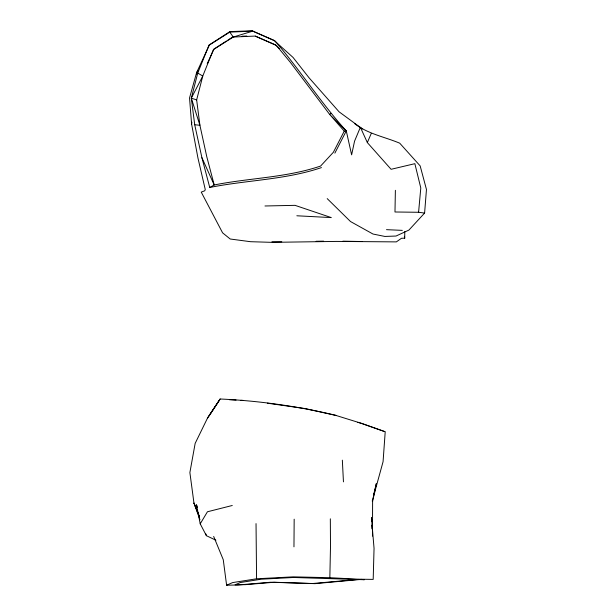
<?xml version="1.0" encoding="UTF-8"?>
<svg xmlns="http://www.w3.org/2000/svg" width="616" height="616" viewBox="0 0 616 616"><rect width="100%" height="100%" fill="white"/><g stroke="black" fill="none" stroke-linecap="round" stroke-linejoin="round"><path stroke-width="0.92" d="M293.963 546.831L294.171 519.188M362.462 128.975L339.085 111.819L309.086 77.832L293.024 57.411L273.981 40.317L251.99 30.8L229.93 31.593L209.502 44.745L196.612 72.611L189.536 97.952L191.599 124.086L197.944 158.004L205.259 189.52L204.758 190.775L201.24 192.115L222.592 232.84L230.207 239.008L250.55 241.703L271.964 242.35L336.436 241.418L396.35 241.888L401.501 238.276L404.72 238.169L404.774 231.593M395.38 190.313L394.979 211.989L418.58 212.281L424.601 213.067L426.465 189.489L420.166 165.904L399.73 143.189C384.607 136.844 368.099 134.011 354.831 123.801M371.61 521.382L371.463 517.633L374.051 548.332L373.188 579.387L357.95 579.194L329.845 577.7L330.499 546.508L330.33 518.811M196.496 74.482L196.612 72.611L198.29 70.332M418.58 212.281L420.797 187.98L414.861 163.679L391.091 169.3L367.336 142.573L360.375 127.266L354.562 141.149L351.62 154.839L346.284 130.923C320.59 102.526 300.007 69.993 275.036 40.979L252.822 31.123L229.768 32.132L208.94 45.299L197.736 73.081L191.314 98.16L194.718 124.755L201.917 157.719L209.74 187.472C246.87 180.041 285.362 179.849 321.467 167.591M191.599 124.086L191.861 122.214M209.74 187.472L214.206 184.969L206.76 156.641L199.9 125.248L196.65 99.915L202.772 76.03L213.444 49.573L233.279 37.037L252.822 31.123M373.666 494.61L376.33 483.591L372.603 501.532L372.495 536.128M372.249 501.093L383.067 461.684L385.216 431.731L362.262 423.592L336.082 415.477L305.213 408.585L267.352 403.187M373.681 494.748L374.713 492.084M367.336 142.573L371.255 133.449M207.245 63.602L213.983 49.049L226.426 41.026M336.467 415.492C298.352 406.306 259.29 400.785 220.128 398.999L207.461 418.179L195.156 443.397L189.882 472.572L193.955 503.002L199.207 516.054L193.955 503.002L199.961 519.735M334.865 153.13L346.284 130.923L344.252 131.116L333.372 152.268L320.613 166.043C286.224 177.716 249.572 177.901 214.206 184.969L201.917 157.719M194.718 124.755L199.9 125.248L191.314 98.16L202.772 76.03L197.736 73.081M215.923 540.224L206.406 535.697L200.215 523.831L207.438 511.773L232.27 505.49M207.461 418.179L220.128 398.999M209.155 415.769L218.934 400.97M424.601 213.067L408.916 230.084L396.026 236.036L384.869 236.444L372.996 234.034L350.519 221.544L327.204 198.621M208.94 45.299L209.502 44.745M330.961 113.383L329.652 114.414L290.329 62.324L276.392 45.461L255.232 36.075L233.279 37.037L229.768 32.132M227.982 40.025L233.433 36.513M213.675 536.436L223.261 559.713L226.603 585.2L232.617 582.59L256.572 578.786L293.239 576.853L329.845 577.7M361.607 579.363L314.976 583.652L270.663 582.236L237.899 584.984L226.603 585.2M358.481 579.379L312.659 583.521L274.266 582.243L245.468 584.653L235.104 584.838L240.255 582.543L261.246 579.202L293.562 577.477L364.302 579.733L362.801 579.463M242.026 36.205L246.8 36.036M264.972 205.983L295.033 205.344L331.3 217.594L296.835 215.777M316.1 241.272L323.646 241.156M281.781 241.78L271.925 241.788M362.231 241.534L342.866 241.172M243.212 400.385L240.841 400.331M386.494 229.668L402.325 230.369M229.406 399.745L236.074 400.084M357.842 422.314L361.677 423.485M191.314 98.16L196.65 99.915M361.831 423.546L384.777 431.647M255.317 36.144L275.39 44.829L279.572 48.587M346.284 130.923L329.652 114.414L344.252 131.116M197.366 507.445L196.496 504.712L200.215 523.831M205.821 533.88L206.406 535.697M404.389 236.344L404.72 238.169M342.342 460.167L343.451 481.866M371.764 525.132L371.91 528.882M256.572 578.786L256.033 523.608"/></g></svg>
